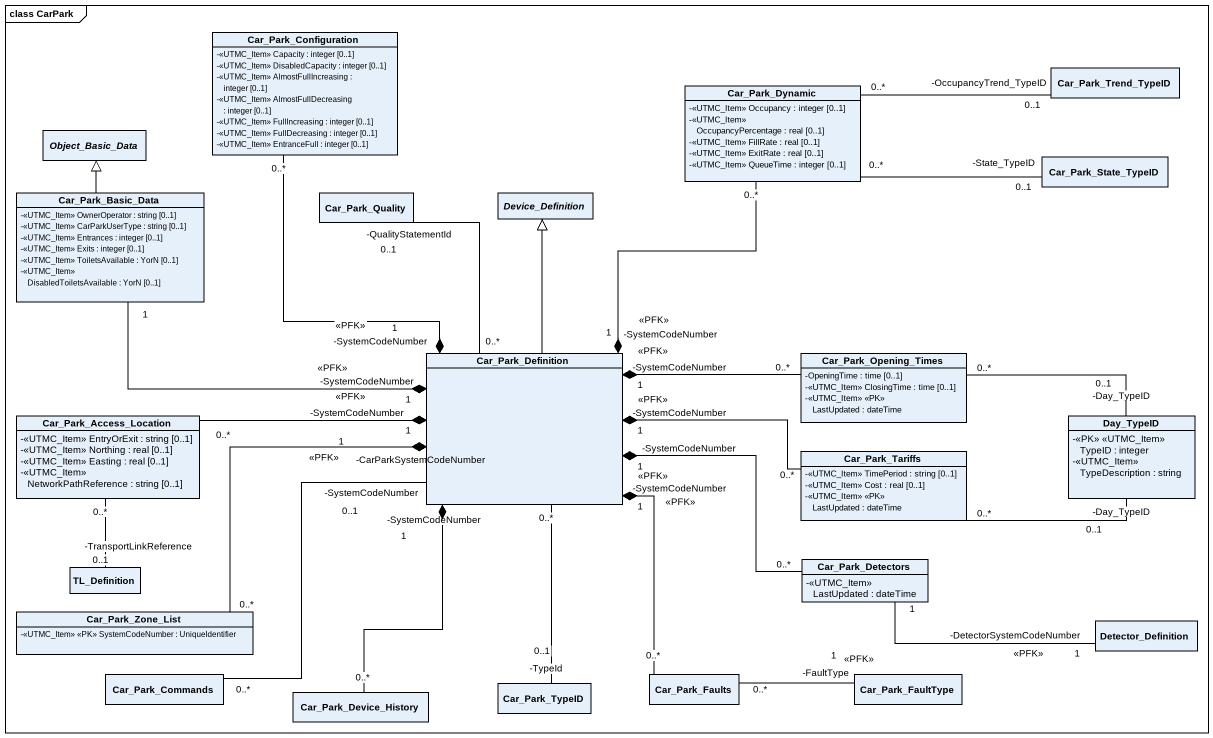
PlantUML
@startuml
mainframe class CarPark
hide circle
hide empty members
skinparam classAttributeIconSize 0
class Car_Park_Configuration {
  -<<UTMC_Item>> Capacity : integer [0..1]
  -<<UTMC_Item>> DisabledCapacity : integer [0..1]
  -<<UTMC_Item>> AlmostFullIncreasing : integer [0..1]
  -<<UTMC_Item>> AlmostFullDecreasing : integer [0..1]
  -<<UTMC_Item>> FullIncreasing : integer [0..1]
  -<<UTMC_Item>> FullDecreasing : integer [0..1]
  -<<UTMC_Item>> EntranceFull : integer [0..1]
}
class Car_Park_Dynamic {
  -<<UTMC_Item>> Occupancy : integer [0..1]
  -<<UTMC_Item>> OccupancyPercentage : real [0..1]
  -<<UTMC_Item>> FillRate : real [0..1]
  -<<UTMC_Item>> ExitRate : real [0..1]
  -<<UTMC_Item>> QueueTime : integer [0..1]
}
class Car_Park_Trend_TypeID
abstract class Object_Basic_Data
class Car_Park_State_TypeID
class Car_Park_Basic_Data {
  -<<UTMC_Item>> OwnerOperator : string [0..1]
  -<<UTMC_Item>> CarParkUserType : string [0..1]
  -<<UTMC_Item>> Entrances : integer [0..1]
  -<<UTMC_Item>> Exits : integer [0..1]
  -<<UTMC_Item>> ToiletsAvailable : YorN [0..1]
  -<<UTMC_Item>> DisabledToiletsAvailable : YorN [0..1]
}
class Car_Park_Quality
abstract class Device_Definition
class Car_Park_Definition
class Car_Park_Opening_Times {
  -OpeningTime : time [0..1]
  -<<UTMC_Item>> ClosingTime : time [0..1]
  -<<UTMC_Item>> <<PK>> LastUpdated : dateTime
}
class Car_Park_Access_Location {
  -<<UTMC_Item>> EntryOrExit : string [0..1]
  -<<UTMC_Item>> Northing : real [0..1]
  -<<UTMC_Item>> Easting : real [0..1]
  -<<UTMC_Item>> NetworkPathReference : string [0..1]
}
class Day_TypeID {
  -<<PK>> <<UTMC_Item>> TypeID : integer
  -<<UTMC_Item>> TypeDescription : string
}
class Car_Park_Tariffs {
  -<<UTMC_Item>> TimePeriod : string [0..1]
  -<<UTMC_Item>> Cost : real [0..1]
  -<<UTMC_Item>> <<PK>> LastUpdated : dateTime
}
class TL_Definition
class Car_Park_Detectors {
  -<<UTMC_Item>> LastUpdated : dateTime
}
class Car_Park_Zone_List {
  -<<UTMC_Item>> <<PK>> SystemCodeNumber : UniqueIdentifier
}
class Detector_Definition
class Car_Park_Commands
class Car_Park_Device_History
class Car_Park_TypeID
class Car_Park_Faults
class Car_Park_FaultType
Car_Park_Dynamic "0..*" -right- "-OccupancyTrend_TypeID\n0..1" Car_Park_Trend_TypeID
Car_Park_Dynamic "0..*" -right- "-State_TypeID\n0..1" Car_Park_State_TypeID
Car_Park_Basic_Data -up-|> Object_Basic_Data
Car_Park_Basic_Data "1" -right-* "-SystemCodeNumber\n1\n<<PFK>>" Car_Park_Definition
Car_Park_Definition "-SystemCodeNumber\n1\n<<PFK>>" *-up- "0..*" Car_Park_Configuration
Car_Park_Definition "-SystemCodeNumber\n1\n<<PFK>>" *-up- "0..*" Car_Park_Dynamic
Car_Park_Definition "0..*" -up- "-QualityStatementId\n0..1" Car_Park_Quality
Car_Park_Definition -up-|> Device_Definition
Car_Park_Definition "-SystemCodeNumber\n0..1" -- "0..*" Car_Park_Commands
Car_Park_Definition "-SystemCodeNumber\n1" *-- "0..*" Car_Park_Device_History
Car_Park_Definition "0..*" -- "-TypeId\n0..1" Car_Park_TypeID
Car_Park_Definition "-SystemCodeNumber\n1\n<<PFK>>" *-- "0..*" Car_Park_Faults
Car_Park_Opening_Times "0..*" -left-* "-SystemCodeNumber\n1\n<<PFK>>" Car_Park_Definition
Car_Park_Access_Location "0..*" -right-* "-SystemCodeNumber\n1\n<<PFK>>" Car_Park_Definition
Car_Park_Access_Location "0..*" -- "-TransportLinkReference\n0..1" TL_Definition
Day_TypeID "-Day_TypeID\n0..1" -left- "0..*" Car_Park_Opening_Times
Day_TypeID "-Day_TypeID\n0..1" -left- "0..*" Car_Park_Tariffs
Car_Park_Tariffs "0..*" -left-* "-SystemCodeNumber\n1\n<<PFK>>" Car_Park_Definition
Car_Park_Detectors "0..*" -left-* "-SystemCodeNumber\n1\n<<PFK>>" Car_Park_Definition
Car_Park_Detectors "1" -right- "-DetectorSystemCodeNumber\n1\n<<PFK>>" Detector_Definition
Car_Park_Zone_List "0..*" -right-* "-CarParkSystemCodeNumber\n1\n<<PFK>>" Car_Park_Definition
Car_Park_FaultType "-FaultType\n1\n<<PFK>>" -left- "0..*" Car_Park_Faults
@enduml
